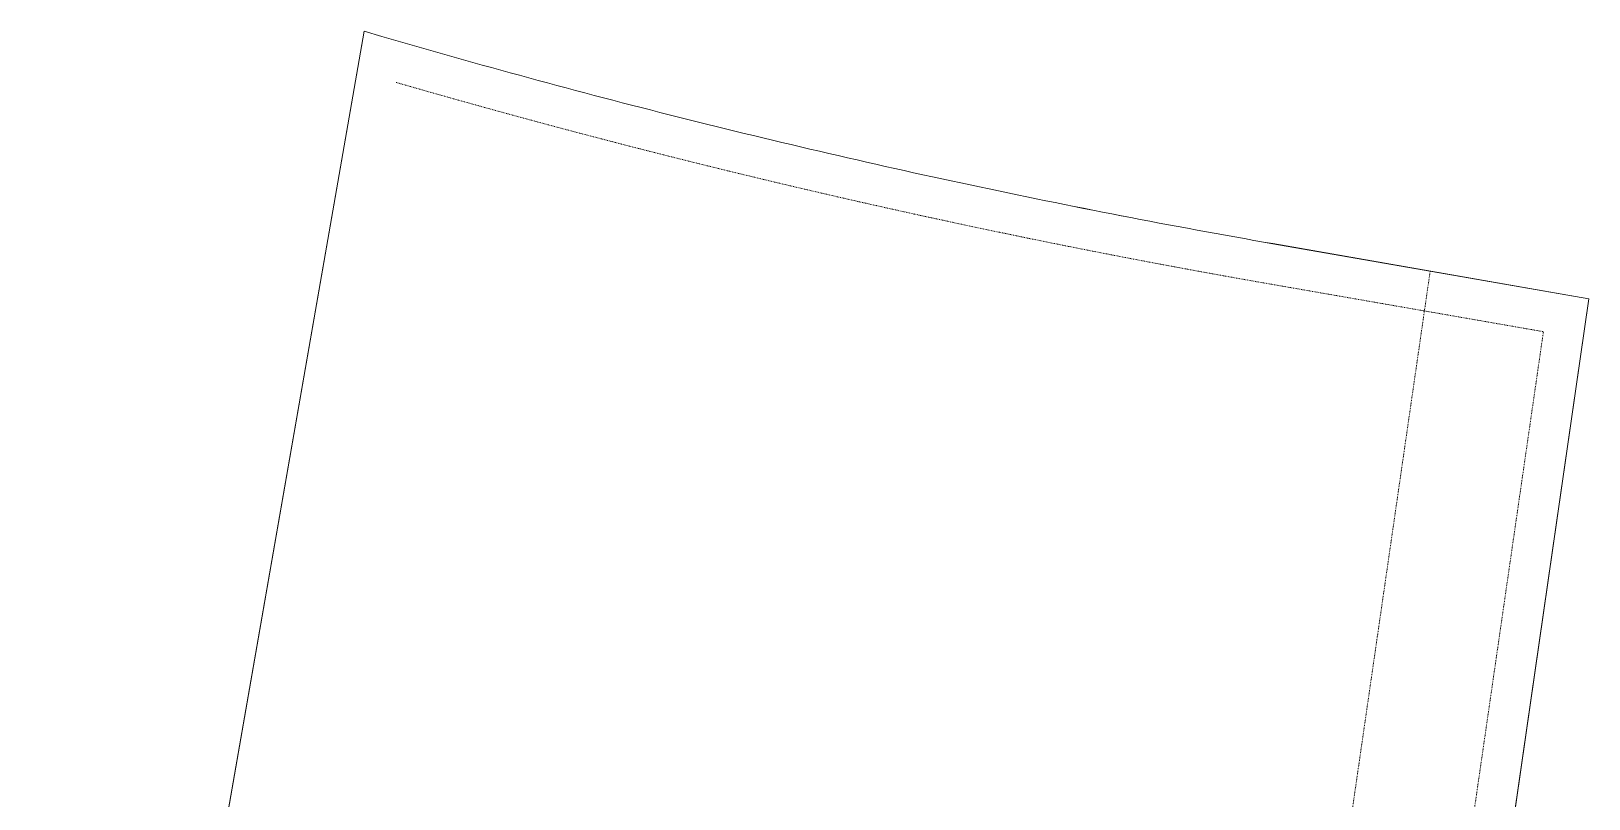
# Model space of a CAD drawing. Extents: x 274235 to 276654, y 142848 to 144425.
# Drawn here: x 275813.8 to 276007.3, y 143221.9 to 143317.3 of the extents above; entities that cross this region are included whole.
import ezdxf

# ---------------------------------------------------------------- set-up
doc = ezdxf.new("R2010")
doc.units = 0
doc.header["$LTSCALE"] = 1.5
doc.linetypes.add('IMPORT-SITE-SETBACK$0$_ACM-G-DASHED _2_', pattern=[19.05, 12.7, -6.35])
doc.linetypes.add('IMPORT-SITE-SETBACK$0$_ACM-G-DIVIDE _2_', pattern=[31.75, 12.7, -6.35, 0, -6.35, 0, -6.35])
doc.layers.get('0').update_dxf_attribs({"linetype": 'CONTINUOUS', "lineweight": 0})
for name, color, linetype, lineweight in [('_ACM-A-SITE-PROP-ESMT', 10, 'CONTINUOUS', 5), ('SITE for basement_dwg', 8, 'CONTINUOUS', 5), ('SITE-SETBACK$0$_ACM-A-SITE-SETB-GREN', 7, 'IMPORT-SITE-SETBACK$0$_ACM-G-DIVIDE _2_', 18), ('SITE-SETBACK$0$_ACM-A-SITE-SETB-HIRS', 7, 'IMPORT-SITE-SETBACK$0$_ACM-G-DASHED _2_', 18), ('SITE-SETBACK$0$JZD', 250, 'CONTINUOUS', 5)]:
    doc.layers.add(name, color=color, linetype=linetype, lineweight=lineweight)

# ---------------------------------------------------------------- blocks, each defined once
blk = doc.blocks.new('SITE for basement_dwg-3947335-B1_Working')
at = {"layer": 'SITE-SETBACK$0$_ACM-A-SITE-SETB-GREN'}
blk.add_line((93576, 262688), (97437, 129988), dxfattribs=at)
at = {"layer": 'SITE-SETBACK$0$_ACM-A-SITE-SETB-HIRS', "flags": 128}
blk.add_lwpolyline([(-37024, 263715), (-36076, 263611), (-34554, 263447), (-33352, 263320), (-32150, 263194), (-30949, 263069), (-29747, 262946), (-28545, 262824), (-27343, 262704), (-26141, 262585), (-24939, 262468), (-23737, 262352), (-22534, 262237), (-21332, 262124), (-20130, 262012), (-18927, 261902), (-17724, 261793), (-16521, 261685), (-15319, 261579), (-14116, 261475), (-12913, 261371), (-11710, 261270), (-10506, 261169), (-9303, 261071), (-8100, 260973), (-6896, 260877), (-5693, 260782), (-4490, 260689), (-3286, 260597), (-2082, 260507), (-879, 260418), (325, 260331), (1529, 260244), (2732, 260160), (3936, 260077), (5140, 259995), (6344, 259915), (7548, 259836), (8752, 259758), (9956, 259682), (11160, 259607), (12364, 259534), (13568, 259462), (14772, 259392), (15976, 259323), (17180, 259255), (18384, 259189), (19588, 259125), (20793, 259062), (21997, 259000), (23201, 258939), (24405, 258880), (25609, 258823), (26813, 258767), (28017, 258712), (29221, 258659), (30425, 258607), (31629, 258556), (32834, 258507), (34038, 258460), (35242, 258414), (36446, 258369), (37649, 258326), (38853, 258284), (40057, 258243), (41261, 258204), (42465, 258167), (43668, 258131), (44872, 258096), (46076, 258062), (47280, 258031), (48483, 258000), (49687, 257971), (50890, 257943), (52094, 257917), (53297, 257892), (54500, 257869), (55703, 257847), (56906, 257826), (58110, 257807), (59312, 257790), (60515, 257773), (61718, 257758), (62921, 257745), (64123, 257733), (65326, 257722), (66529, 257713), (67731, 257705), (68933, 257699), (70135, 257694), (71338, 257690), (72540, 257688), (73739, 257688), (108728, 257688), (113293, 100805), (118869, 51146), (124297, 26010), (123861, 26088), (121198, 26537), (118535, 26965), (115855, 27370), (113185, 27752), (110514, 28114), (107834, 28454), (105151, 28770), (102477, 29064), (101419, 29173), (99333, 29380), (97250, 29572), (95386, 29736), (93329, 29906), (91274, 30066), (89286, 30211), (87281, 30350), (85266, 30483), (82981, 30625), (52802, 29105), (-37025, 33302)], dxfattribs=at)
at = {"layer": 'SITE-SETBACK$0$JZD', "flags": 128}
blk.add_lwpolyline([(-42025, 28530), (-42024, 269305), (-39730, 269044), (-37344, 268781), (-35535, 268582), (-34023, 268419), (-32827, 268292), (-31632, 268167), (-30436, 268043), (-29240, 267920), (-28044, 267799), (-26848, 267679), (-25652, 267561), (-24456, 267444), (-23259, 267329), (-22063, 267215), (-20866, 267102), (-19670, 266991), (-18473, 266881), (-17276, 266773), (-16079, 266666), (-14882, 266560), (-13685, 266456), (-12488, 266353), (-11291, 266252), (-10094, 266152), (-8896, 266054), (-7699, 265957), (-6502, 265861), (-5304, 265767), (-4107, 265674), (-2909, 265583), (-1711, 265493), (-513, 265405), (684, 265318), (1882, 265232), (3080, 265148), (4278, 265065), (5476, 264984), (6674, 264904), (7872, 264825), (9070, 264748), (10268, 264672), (11466, 264598), (12664, 264525), (13863, 264454), (15061, 264384), (16259, 264315), (17457, 264248), (18655, 264182), (19854, 264118), (21052, 264055), (22250, 263993), (23448, 263933), (24647, 263874), (25845, 263817), (27043, 263761), (28241, 263707), (29439, 263654), (30638, 263602), (31836, 263552), (33034, 263503), (34232, 263456), (35430, 263410), (36628, 263366), (37826, 263323), (39024, 263281), (40222, 263241), (41420, 263202), (42618, 263164), (43816, 263128), (45014, 263094), (46211, 263061), (47409, 263029), (48607, 262999), (49804, 262970), (51002, 262942), (52199, 262916), (53397, 262891), (54594, 262868), (55792, 262846), (56989, 262826), (58186, 262807), (59383, 262789), (60580, 262773), (61777, 262758), (62974, 262745), (64171, 262733), (65367, 262722), (66564, 262713), (67760, 262705), (68957, 262699), (70153, 262694), (71349, 262690), (72545, 262688), (73741, 262688), (113585, 262688), (118285, 101157)], dxfattribs=at)
blk = doc.blocks.new('Family - ___-3630293-B1_Working')
at = {"layer": '_ACM-A-SITE-PROP-ESMT'}
for p, q in [((575282, 842422), (577576, 842161)), ((575282, 601647), (575282, 842422)), ((577576, 842161), (579963, 841897)), ((579963, 841897), (581771, 841699)), ((581771, 841699), (583284, 841536)), ((583284, 841536), (584479, 841409)), ((584479, 841409), (585675, 841283)), ((585675, 841283), (586870, 841159)), ((586870, 841159), (588066, 841037)), ((588066, 841037), (589262, 840916)), ((589262, 840916), (590458, 840796)), ((590458, 840796), (591654, 840678)), ((591654, 840678), (592851, 840561)), ((592851, 840561), (594047, 840445)), ((594047, 840445), (595243, 840331)), ((595243, 840331), (596440, 840219)), ((596440, 840219), (597637, 840108)), ((597637, 840108), (598833, 839998)), ((598833, 839998), (600030, 839889)), ((600030, 839889), (601227, 839782)), ((601227, 839782), (602424, 839677)), ((602424, 839677), (603621, 839573)), ((603621, 839573), (604818, 839470)), ((604818, 839470), (606015, 839369)), ((606015, 839369), (607213, 839269)), ((607213, 839269), (608410, 839171)), ((608410, 839171), (609607, 839074)), ((609607, 839074), (610805, 838978)), ((610805, 838978), (612002, 838884)), ((612002, 838884), (613200, 838791)), ((613200, 838791), (614397, 838700)), ((614397, 838700), (615595, 838610)), ((615595, 838610), (616793, 838521)), ((616793, 838521), (617991, 838434)), ((617991, 838434), (619189, 838349)), ((619189, 838349), (620386, 838265)), ((620386, 838265), (621584, 838182)), ((621584, 838182), (622782, 838100)), ((622782, 838100), (623980, 838020)), ((623980, 838020), (625178, 837942)), ((625178, 837942), (626376, 837865)), ((626376, 837865), (627575, 837789)), ((627575, 837789), (628773, 837715)), ((628773, 837715), (629971, 837642)), ((629971, 837642), (631169, 837570)), ((631169, 837570), (632367, 837500)), ((632367, 837500), (633565, 837432)), ((633565, 837432), (634763, 837365)), ((634763, 837365), (635962, 837299)), ((635962, 837299), (637160, 837234)), ((637160, 837234), (638358, 837172)), ((638358, 837172), (639556, 837110)), ((639556, 837110), (640755, 837050)), ((640755, 837050), (641953, 836991)), ((641953, 836991), (643151, 836934)), ((643151, 836934), (644349, 836878)), ((644349, 836878), (645548, 836824)), ((645548, 836824), (646746, 836771)), ((646746, 836771), (647944, 836719)), ((647944, 836719), (649142, 836669)), ((649142, 836669), (650340, 836620)), ((650340, 836620), (651538, 836573)), ((651538, 836573), (652736, 836527)), ((652736, 836527), (653935, 836482)), ((653935, 836482), (655133, 836439)), ((655133, 836439), (656331, 836398)), ((656331, 836398), (657529, 836357)), ((657529, 836357), (658726, 836319)), ((658726, 836319), (659924, 836281)), ((659924, 836281), (661122, 836245)), ((661122, 836245), (662320, 836211)), ((662320, 836211), (663518, 836177)), ((663518, 836177), (664716, 836146)), ((664716, 836146), (665913, 836115)), ((665913, 836115), (667111, 836086)), ((667111, 836086), (668308, 836059)), ((668308, 836059), (669506, 836033)), ((669506, 836033), (670703, 836008)), ((670703, 836008), (671901, 835985)), ((671901, 835985), (673098, 835963)), ((673098, 835963), (674295, 835943)), ((674295, 835943), (675492, 835923)), ((675492, 835923), (676689, 835906)), ((676689, 835906), (677886, 835890)), ((677886, 835890), (679083, 835875)), ((679083, 835875), (680280, 835861)), ((680280, 835861), (681477, 835849)), ((681477, 835849), (682674, 835839)), ((682674, 835839), (683870, 835830)), ((683870, 835830), (685067, 835822)), ((685067, 835822), (686263, 835816)), ((686263, 835816), (687459, 835811)), ((687459, 835811), (688656, 835807)), ((688656, 835807), (689852, 835805)), ((689852, 835805), (691048, 835804)), ((691048, 835804), (730891, 835804)), ((730891, 835804), (735591, 674274))]:
    blk.add_line(p, q, dxfattribs=at)
blk = doc.blocks.new('BASEMENT20250512')
at = {"layer": '_ACM-A-SITE-PROP-ESMT'}
blk.add_blockref('Family - ___-3630293-B1_Working', (0, 0), dxfattribs=at)
at = {"layer": 'SITE for basement_dwg', "color": 250}
blk.add_blockref('SITE for basement_dwg-3947335-B1_Working', (617306.3804, 573116.7708), dxfattribs=at)
blk = doc.blocks.new('Family - ___-3630293-F5_Working')
at = {"layer": '_ACM-A-SITE-PROP-ESMT'}
for p, q in [((575282, 842422), (577576, 842161)), ((575282, 601647), (575282, 842422)), ((577576, 842161), (579963, 841897)), ((579963, 841897), (581771, 841699)), ((581771, 841699), (583284, 841536)), ((583284, 841536), (584479, 841409)), ((584479, 841409), (585675, 841283)), ((585675, 841283), (586870, 841159)), ((586870, 841159), (588066, 841037)), ((588066, 841037), (589262, 840916)), ((589262, 840916), (590458, 840796)), ((590458, 840796), (591654, 840678)), ((591654, 840678), (592851, 840561)), ((592851, 840561), (594047, 840445)), ((594047, 840445), (595243, 840331)), ((595243, 840331), (596440, 840219)), ((596440, 840219), (597637, 840108)), ((597637, 840108), (598833, 839998)), ((598833, 839998), (600030, 839889)), ((600030, 839889), (601227, 839782)), ((601227, 839782), (602424, 839677)), ((602424, 839677), (603621, 839573)), ((603621, 839573), (604818, 839470)), ((604818, 839470), (606015, 839369)), ((606015, 839369), (607213, 839269)), ((607213, 839269), (608410, 839171)), ((608410, 839171), (609607, 839074)), ((609607, 839074), (610805, 838978)), ((610805, 838978), (612002, 838884)), ((612002, 838884), (613200, 838791)), ((613200, 838791), (614397, 838700)), ((614397, 838700), (615595, 838610)), ((615595, 838610), (616793, 838521)), ((616793, 838521), (617991, 838434)), ((617991, 838434), (619189, 838349)), ((619189, 838349), (620386, 838265)), ((620386, 838265), (621584, 838182)), ((621584, 838182), (622782, 838100)), ((622782, 838100), (623980, 838020)), ((623980, 838020), (625178, 837942)), ((625178, 837942), (626376, 837865)), ((626376, 837865), (627575, 837789)), ((627575, 837789), (628773, 837715)), ((628773, 837715), (629971, 837642)), ((629971, 837642), (631169, 837570)), ((631169, 837570), (632367, 837500)), ((632367, 837500), (633565, 837432)), ((633565, 837432), (634763, 837365)), ((634763, 837365), (635962, 837299)), ((635962, 837299), (637160, 837234)), ((637160, 837234), (638358, 837172)), ((638358, 837172), (639556, 837110)), ((639556, 837110), (640755, 837050)), ((640755, 837050), (641953, 836991)), ((641953, 836991), (643151, 836934)), ((643151, 836934), (644349, 836878)), ((644349, 836878), (645548, 836824)), ((645548, 836824), (646746, 836771)), ((646746, 836771), (647944, 836719)), ((647944, 836719), (649142, 836669)), ((649142, 836669), (650340, 836620)), ((650340, 836620), (651538, 836573)), ((651538, 836573), (652736, 836527)), ((652736, 836527), (653935, 836482)), ((653935, 836482), (655133, 836439)), ((655133, 836439), (656331, 836398)), ((656331, 836398), (657529, 836357)), ((657529, 836357), (658726, 836319)), ((658726, 836319), (659924, 836281)), ((659924, 836281), (661122, 836245)), ((661122, 836245), (662320, 836211)), ((662320, 836211), (663518, 836177)), ((663518, 836177), (664716, 836146)), ((664716, 836146), (665913, 836115)), ((665913, 836115), (667111, 836086)), ((667111, 836086), (668308, 836059)), ((668308, 836059), (669506, 836033)), ((669506, 836033), (670703, 836008)), ((670703, 836008), (671901, 835985)), ((671901, 835985), (673098, 835963)), ((673098, 835963), (674295, 835943)), ((674295, 835943), (675492, 835923)), ((675492, 835923), (676689, 835906)), ((676689, 835906), (677886, 835890)), ((677886, 835890), (679083, 835875)), ((679083, 835875), (680280, 835861)), ((680280, 835861), (681477, 835849)), ((681477, 835849), (682674, 835839)), ((682674, 835839), (683870, 835830)), ((683870, 835830), (685067, 835822)), ((685067, 835822), (686263, 835816)), ((686263, 835816), (687459, 835811)), ((687459, 835811), (688656, 835807)), ((688656, 835807), (689852, 835805)), ((689852, 835805), (691048, 835804)), ((691048, 835804), (730891, 835804)), ((730891, 835804), (735591, 674274))]:
    blk.add_line(p, q, dxfattribs=at)
blk = doc.blocks.new('5f0512')
at = {"layer": '_ACM-A-SITE-PROP-ESMT'}
blk.add_blockref('Family - ___-3630293-F5_Working', (-1000204.1235, -730404.5654), dxfattribs=at)

msp = doc.modelspace()

# ---------------------------------------------------------------- block references
at = {"xscale": 0.0009999999999999994, "yscale": 0.001, "zscale": 0.001, "rotation": 350.1075696352769}
msp.add_blockref('BASEMENT20250512', (275143.722, 142586.221), dxfattribs=at)

# ---------------------------------------------------------------- next in the draw order: block references
msp.add_blockref('5f0512', (276254.538, 143133.932), dxfattribs=at)

doc.saveas('drawing.dxf')
